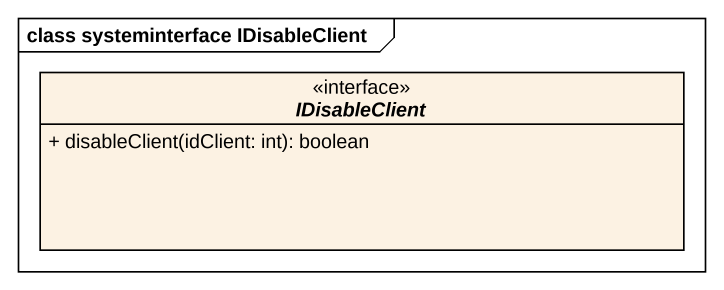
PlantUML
@startuml
mainframe class systeminterface IDisableClient
hide circle
hide empty members
skinparam classAttributeIconSize 0
interface IDisableClient {
  + disableClient(idClient: int): boolean
}
@enduml
